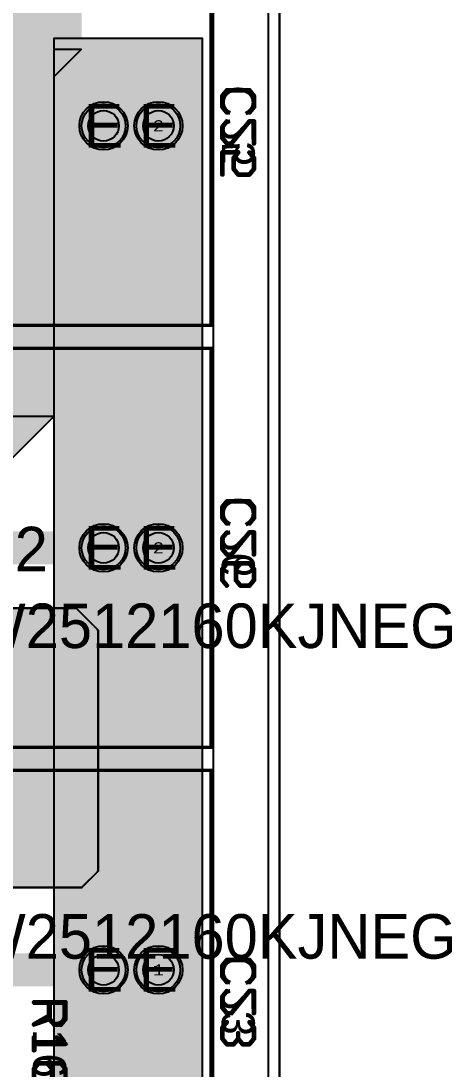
# Model space of a CAD drawing. Extents: x -18 to 179, y -60 to 172.
# Drawn here: x 143.24 to 162.89, y 93.72 to 141.53 of the extents above; entities that cross this region are included whole.
import ezdxf
from ezdxf.enums import TextEntityAlignment as Align

# ---------------------------------------------------------------- set-up
doc = ezdxf.new("R2010")
doc.units = 0
doc.header["$MEASUREMENT"] = 0
for name, color, linetype in [('ASSEMBLY_OUTLINES_BTM', 191, 'CONTINUOUS'), ('ASSEMBLY_OUTLINES_TOP', 102, 'CONTINUOUS'), ('ASSEMBLY_PART_NUMBERS_TOP', 102, 'CONTINUOUS'), ('BOARD_OUTLINE', 10, 'CONTINUOUS'), ('DRILL_DRAWING', 21, 'CONTINUOUS'), ('GENERATED_SILKSCREEN_BTM', 255, 'CONTINUOUS'), ('GENERATED_SILKSCREEN_TOP', 140, 'CONTINUOUS'), ('MANUFACTURING_OUTLINES', 10, 'CONTINUOUS'), ('MOUNTING_HOLE_PADS_LAYER14', 150, 'CONTINUOUS'), ('MOUNTING_HOLE_PADS_LAYER15', 230, 'CONTINUOUS'), ('MOUNTING_HOLES_LAYER_BOT17', 42, 'CONTINUOUS'), ('MOUNTING_HOLES_LAYER_TOP', 42, 'CONTINUOUS'), ('PART_HOLES_LAYER_BOTTOM', 30, 'CONTINUOUS'), ('PART_HOLES_LAYER_TOP', 30, 'CONTINUOUS'), ('PART_PADS_LAYER_BOTTOM', 230, 'CONTINUOUS'), ('PART_PADS_LAYER_TOP', 150, 'CONTINUOUS'), ('PIN_NUMBERS_BTM', 8, 'CONTINUOUS'), ('PIN_NUMBERS_TOP', 8, 'CONTINUOUS'), ('PLACEMENT_OUTLINES_BTM', 222, 'CONTINUOUS'), ('PLANE_DATA_LAYER_BOTTOM', 230, 'CONTINUOUS'), ('PLANE_DATA_LAYER_TOP', 150, 'CONTINUOUS'), ('PLANE_SHAPES_LAYER_BOTTOM', 230, 'CONTINUOUS'), ('PLANE_SHAPES_LAYER_TOP', 150, 'CONTINUOUS'), ('ROUTE_BORDER', 151, 'CONTINUOUS'), ('SILKSCREEN_OUTLINES_BTM', 211, 'CONTINUOUS'), ('SILKSCREEN_REF_DES_BTM', 211, 'CONTINUOUS'), ('SILKSCREEN_REF_DES_TOP', 150, 'CONTINUOUS'), ('SOLDERMASK_PADS_BTM', 102, 'CONTINUOUS'), ('SOLDERMASK_PADS_TOP', 102, 'CONTINUOUS'), ('TRACES_LAYER_TOP', 150, 'CONTINUOUS')]:
    doc.layers.add(name, color=color, linetype=linetype)
doc.styles.add('COURIER_NEW', font='COUR.TTF')
doc.styles.add('VERIBEST_GERBER_0', font='txt')

msp = doc.modelspace()

# ---------------------------------------------------------------- hatches: boundary and pattern name
at = {"layer": 'MOUNTING_HOLES_LAYER_BOT17'}
h = msp.add_hatch(color=256, dxfattribs=at)
edge = h.paths.add_edge_path()
edge.add_arc((147, 136.75), 0.7, 0, 360)
h = msp.add_hatch(color=256, dxfattribs=at)
edge = h.paths.add_edge_path()
edge.add_arc((147, 117.5), 0.7, 0, 360)
h = msp.add_hatch(color=256, dxfattribs=at)
edge = h.paths.add_edge_path()
edge.add_arc((147, 98.25), 0.7, 0, 360)
at = {"layer": 'MOUNTING_HOLES_LAYER_TOP'}
h = msp.add_hatch(color=256, dxfattribs=at)
edge = h.paths.add_edge_path()
edge.add_arc((147, 136.75), 0.7, 0, 360)
h = msp.add_hatch(color=256, dxfattribs=at)
edge = h.paths.add_edge_path()
edge.add_arc((147, 117.5), 0.7, 0, 360)
h = msp.add_hatch(color=256, dxfattribs=at)
edge = h.paths.add_edge_path()
edge.add_arc((147, 98.25), 0.7, 0, 360)
at = {"layer": 'PART_HOLES_LAYER_BOTTOM'}
h = msp.add_hatch(color=256, dxfattribs=at)
edge = h.paths.add_edge_path()
edge.add_arc((149.5, 136.75), 0.7, 0, 360)
h = msp.add_hatch(color=256, dxfattribs=at)
edge = h.paths.add_edge_path()
edge.add_arc((149.5, 117.5), 0.7, 0, 360)
h = msp.add_hatch(color=256, dxfattribs=at)
edge = h.paths.add_edge_path()
edge.add_arc((149.5, 98.25), 0.7, 0, 360)
at = {"layer": 'PART_HOLES_LAYER_TOP'}
h = msp.add_hatch(color=256, dxfattribs=at)
edge = h.paths.add_edge_path()
edge.add_arc((149.5, 136.75), 0.7, 0, 360)
h = msp.add_hatch(color=256, dxfattribs=at)
edge = h.paths.add_edge_path()
edge.add_arc((149.5, 117.5), 0.7, 0, 360)
h = msp.add_hatch(color=256, dxfattribs=at)
edge = h.paths.add_edge_path()
edge.add_arc((149.5, 98.25), 0.7, 0, 360)
at = {"layer": 'PLANE_DATA_LAYER_BOTTOM'}
h = msp.add_hatch(color=256, dxfattribs=at)
h.paths.add_polyline_path([(151.5, 77.0762, -0.414213562), (151.4238, 77), (145.781564, 77, -0.198913366), (145.727682, 77.022318), (144.772318, 77.977682, -0.198909956), (144.75, 78.031563), (144.75, 140.6738, -0.414213562), (144.8262, 140.75), (151.4238, 140.75, -0.414213562), (151.5, 140.6738)], flags=0)
h.paths.add_polyline_path([(148.31043, 78.086258, 0.716399399), (151, 78.999999), (151, 79.000001, 0.716399399), (148.31043, 79.913742, -0.492832038), (148.18957, 79.913742, 0.716399399), (145.5, 79.000001), (145.5, 78.999999, 0.716399399), (148.18957, 78.086258, -0.492832038)], flags=0)
h.paths.add_polyline_path([(148.31043, 97.336258, 0.716399399), (151, 98.249999), (151, 98.250001, 0.716399399), (148.31043, 99.163742, -0.492832038), (148.18957, 99.163742, 0.716399399), (145.5, 98.250001), (145.5, 98.249999, 0.716399399), (148.18957, 97.336258, -0.492832038)], flags=0)
h.paths.add_polyline_path([(148.31043, 116.586258, 0.716399399), (151, 117.499999), (151, 117.500001, 0.716399399), (148.31043, 118.413742, -0.492832038), (148.18957, 118.413742, 0.716399399), (145.5, 117.500001), (145.5, 117.499999, 0.716399399), (148.18957, 116.586258, -0.492832038)], flags=0)
h.paths.add_polyline_path([(148.31043, 135.836258, 0.716399399), (151, 136.749999), (151, 136.750001, 0.716399399), (148.31043, 137.663742, -0.492832038), (148.18957, 137.663742, 0.716399399), (145.5, 136.750001), (145.5, 136.749999, 0.716399399), (148.18957, 135.836258, -0.492832038)], flags=0)
for points in [[(147, 136.75), (145.885458, 137.864542)], [(147, 136.75), (148.018799, 137.952687)], [(149.5, 136.75), (148.481201, 137.952687)], [(149.5, 136.75), (150.614542, 137.864542)], [(147, 136.75), (145.885458, 135.635458)], [(147, 136.75), (148.018799, 135.547313)], [(149.5, 136.75), (148.481201, 135.547313)], [(149.5, 136.75), (150.614542, 135.635458)], [(147, 117.5), (145.885458, 118.614542)], [(147, 117.5), (148.018799, 118.702687)], [(149.5, 117.5), (148.481201, 118.702687)], [(149.5, 117.5), (150.614542, 118.614542)], [(147, 117.5), (145.885458, 116.385458)], [(147, 117.5), (148.018799, 116.297313)], [(149.5, 117.5), (148.481201, 116.297313)], [(149.5, 117.5), (150.614542, 116.385458)], [(147, 98.25), (148.018799, 99.452687)], [(149.5, 98.25), (148.481201, 99.452687)], [(147, 98.25), (145.885458, 99.364542)], [(149.5, 98.25), (150.614542, 99.364542)], [(147, 98.25), (145.885458, 97.135458)], [(147, 98.25), (148.018799, 97.047313)], [(149.5, 98.25), (148.481201, 97.047313)], [(149.5, 98.25), (150.614542, 97.135458)]]:
    msp.add_hatch(color=256, dxfattribs=at).paths.add_polyline_path(points, is_closed=False, flags=0)
at = {"layer": 'PLANE_DATA_LAYER_TOP'}
h = msp.add_hatch(color=256, dxfattribs=at)
h.paths.add_polyline_path([(146.000002, 140.281564, -0.198909956), (145.977684, 140.227683), (144.750002, 139.000002), (144.75, 138.999996), (144.750002, 123.531565), (144.750002, 123.531564, -0.198909956), (144.727684, 123.477683), (142.772322, 121.52232, -0.198913366), (142.71844, 121.500002), (121.750004, 121.5, 0.207684346), (121.749998, 121.499998), (119.750002, 119.500002), (119.75, 119.499996), (119.75, 116.750004), (119.750003, 116.749999), (122.72768, 113.772322, -0.198909956), (122.749998, 113.718441), (122.749998, 113.71844), (122.75, 106.500004), (122.750003, 106.499999), (126.227684, 103.022318, -0.198909956), (126.250002, 102.968437), (126.250002, 102.968436), (126.249998, 77.78156), (126.249998, 77.781559, -0.198909956), (126.22768, 77.727678), (125.522322, 77.02232, -0.198913366), (125.46844, 77.000002), (120.28156, 77.000002, -0.198913366), (120.227678, 77.02232), (119.52232, 77.727678, -0.198909956), (119.500002, 77.781559), (119.500002, 77.78156), (119.5, 96.499996), (119.499997, 96.500001), (116.750002, 99.249998, 0.207684346), (116.749996, 99.25), (108.000004, 99.25, 0.207684346), (107.999998, 99.249998), (105.500002, 96.750002), (105.5, 96.749996), (105.499998, 94.03156), (105.499998, 94.031559, -0.198909956), (105.47768, 93.977678), (105.272322, 93.77232, -0.198913366), (105.21844, 93.750002), (101.28156, 93.750002, -0.198913366), (101.227678, 93.77232), (101.02232, 93.977678, -0.198909956), (101.000002, 94.031559), (101.000002, 94.03156), (101, 96.749996), (100.999997, 96.750001), (98.500002, 99.249998, 0.207684346), (98.499996, 99.25), (94.000004, 99.25, 0.207684346), (93.999998, 99.249998), (91.750002, 97.000002), (91.75, 96.999996), (91.749998, 94.03156), (91.749998, 94.031559, -0.198909956), (91.72768, 93.977678), (91.522322, 93.77232, -0.198913366), (91.46844, 93.750002), (88.03156, 93.750002, -0.198913366), (87.977678, 93.77232), (87.77232, 93.977678, -0.198909956), (87.750002, 94.031559), (87.750002, 94.03156), (87.750001, 100.329648, -0.669857772), (87.880332, 100.383279, 0.200116214), (88.2, 100.25), (90.1, 100.25, 0.414213562), (90.55, 100.7), (90.55, 102.8, 0.059444266), (90.537368, 102.905872, -0.059444601), (90.535229, 102.9238, -0.414213562), (90.611429, 103), (102.8238, 103, -0.414213562), (102.9, 102.9238), (102.9, 101.75, 0.414213562), (103.35, 101.3), (105.65, 101.3, 0.414213562), (106.1, 101.75), (106.1, 102.9238, -0.414213562), (106.1762, 103), (117.249996, 103, 0.207684346), (117.250002, 103.000002), (120.749998, 106.499998), (120.75, 106.500004), (120.75, 110.999996), (120.749997, 111.000001), (119.500002, 112.249998, 0.207684346), (119.499996, 112.25), (118.8002, 112.25, -0.953329659), (118.79293, 112.402052, 0.386497966), (119.2, 112.85), (119.2, 115.15, 0.414213562), (118.75, 115.6), (117.826201, 115.6, -0.414213562), (117.750001, 115.6762), (117.750002, 122.21844), (117.750002, 122.218441, -0.198909956), (117.77232, 122.272322), (118.977678, 123.47768, -0.198913366), (119.03156, 123.499998), (138.499996, 123.5, 0.207684346), (138.500002, 123.500002), (141.749998, 126.749998), (141.75, 126.750004), (141.75, 161.1738, -0.414213562), (141.8262, 161.25), (145.9238, 161.25, -0.414213562), (146, 161.1738), (146.000002, 140.281565)], flags=0)
h.paths.add_polyline_path([(87.95, 95.75, -1), (91.55, 95.75, -1)], flags=0)
h.paths.add_polyline_path([(101.49, 95.75, -1), (105.09, 95.75, -1)], flags=0)
h.paths.add_polyline_path([(114.75, 100.325, 0.414213562), (115.1, 100.675), (115.1, 101.375, 0.414213562), (114.75, 101.725), (113.75, 101.725, 0.414213562), (113.4, 101.375), (113.4, 100.675, 0.414213562), (113.75, 100.325)], flags=0)
h.paths.add_polyline_path([(123.31043, 78.086258, 0.716399399), (126, 78.999999), (126, 79.000001, 0.716399399), (123.31043, 79.913742, -0.492832038), (123.18957, 79.913742, 0.716399399), (120.5, 79.000001), (120.5, 78.999999, 0.716399399), (123.18957, 78.086258, -0.492832038)], flags=0)
h.paths.add_polyline_path([(123.31043, 97.336258, 0.716399399), (126, 98.249999), (126, 98.250001, 0.716399399), (123.31043, 99.163742, -0.492832038), (123.18957, 99.163742, 0.716399399), (120.5, 98.250001), (120.5, 98.249999, 0.716399399), (123.18957, 97.336258, -0.492832038)], flags=0)
h.paths.add_polyline_path([(144.825, 157.1, 0.414213562), (145.725, 158), (145.725, 160, 0.414213562), (144.825, 160.9), (142.825, 160.9, 0.414213562), (141.925, 160), (141.925, 158, 0.414213562), (142.825, 157.1)], flags=0)
msp.add_hatch(color=256, dxfattribs=at).paths.add_polyline_path([(146.75, 113.718439, 0.198909956), (146.727682, 113.77232), (145.772322, 114.72768, 0.198913366), (145.71844, 114.749998), (125.78156, 114.749998, 0.198913366), (125.727678, 114.72768), (125.02232, 114.022322, 0.198909956), (125.000002, 113.968441), (125.000002, 113.96844), (125.000002, 107.78156), (125.000002, 107.781559, 0.198909956), (125.02232, 107.727678), (130.727678, 102.02232, 0.198913366), (130.78156, 102.000002), (145.96844, 102.000002, 0.198913366), (146.022322, 102.02232), (146.72768, 102.727678, 0.198909956), (146.749998, 102.781559), (146.749998, 102.78156), (146.75, 113.718438)], flags=0)
at = {"layer": 'PLANE_SHAPES_LAYER_BOTTOM'}
msp.add_hatch(color=256, dxfattribs=at).paths.add_polyline_path([(151.5, 77), (145.75, 77), (144.75, 78), (144.75, 140.75), (151.5, 140.75)], flags=0)
at = {"layer": 'PLANE_SHAPES_LAYER_TOP'}
for points in [[(146, 140.25), (144.75, 139), (144.75, 140.25)], [(144.75, 123.5), (142.75, 121.5), (119, 121.5), (119, 123.5)], [(146.75, 102.75), (146, 102), (130.75, 102), (129, 103.75), (129, 114.75), (145.75, 114.75), (146.75, 113.75)]]:
    msp.add_hatch(color=256, dxfattribs=at).paths.add_polyline_path(points, flags=0)

# ---------------------------------------------------------------- linework, layer by layer
at = {"layer": 'ASSEMBLY_OUTLINES_BTM'}
for points in [[(119.6, 127.65), (119.6, 145.85), (151.9, 145.85), (151.9, 127.65)], [(119.6, 108.4), (119.6, 126.6), (151.9, 126.6), (151.9, 108.4)], [(119.6, 89.15), (119.6, 107.35), (151.9, 107.35), (151.9, 89.15)]]:
    msp.add_lwpolyline(points, close=True, dxfattribs=at)
at = {"layer": 'ASSEMBLY_OUTLINES_TOP'}
msp.add_lwpolyline([(152, 172), (152, -8)], dxfattribs=at)
at = {"layer": 'BOARD_OUTLINE'}
msp.add_lwpolyline([(0, 1.5), (0, 168.5, -0.414213562), (1.5, 170), (153.5, 170, -0.414213562), (155, 168.5), (155, 1.5, -0.414213562), (153.5, 0), (1.5, 0, -0.414213562)], format="xyb", close=True, dxfattribs=at)
at = {"layer": 'GENERATED_SILKSCREEN_BTM', "const_width": 0.15}
msp.add_lwpolyline([(151.900005, 127.65, -0.414213562), (151.9, 127.649995), (119.6, 127.649995, -0.414213562), (119.599995, 127.65), (119.599995, 145.85, -0.414213562), (119.6, 145.850005), (131.927633, 145.850005, 0.000005386), (131.927645, 145.849995), (119.600005, 145.849995), (119.600005, 127.650005), (151.899995, 127.650005), (151.899995, 145.849995), (139.072355, 145.849995, 0.000005386), (139.072367, 145.850005), (151.9, 145.850005, -0.414213562), (151.900005, 145.85), (151.900005, 127.65)], format="xyb", dxfattribs=at)
for points in [[(153.880525, 138.133275), (153.675025, 138.385275), (153.670525, 138.392775), (153.664525, 138.394275), (153.658525, 138.397275), (153.651025, 138.398775), (152.622025, 138.398775), (152.614525, 138.397275), (152.608525, 138.394275), (152.605525, 138.391275), (152.602525, 138.389775), (152.598025, 138.385275), (152.392525, 138.133275), (152.391025, 138.128775), (152.389525, 138.124275), (152.388025, 138.122775), (152.386525, 138.116775), (152.386525, 137.611275), (152.388025, 137.603775), (152.389525, 137.600775), (152.391025, 137.596275), (152.392525, 137.591775), (152.598025, 137.338275), (152.605525, 137.332275), (152.617525, 137.329275), (152.625025, 137.330775), (152.634025, 137.333775), (152.640025, 137.338275), (152.646025, 137.345775), (152.650525, 137.353275), (152.652025, 137.360775), (152.652025, 137.368275), (152.647525, 137.374275), (152.448025, 137.621775), (152.448025, 138.106275), (152.637025, 138.337275), (153.636025, 138.337275), (153.825025, 138.106275), (153.825025, 137.621775), (153.625525, 137.374275), (153.622525, 137.368275), (153.621025, 137.360775), (153.622525, 137.353275), (153.627025, 137.345775), (153.633025, 137.338275), (153.640525, 137.333775), (153.648025, 137.330775), (153.658525, 137.329275), (153.667525, 137.332275), (153.675025, 137.338275), (153.880525, 137.591775), (153.883525, 137.597775), (153.885025, 137.599275), (153.885025, 137.603775), (153.886525, 137.605275), (153.886525, 137.606775), (153.886525, 137.611275), (153.886525, 138.116775), (153.885025, 138.122775), (153.883525, 138.128775), (153.880525, 138.133275)], [(152.392525, 136.175775), (152.598025, 135.923775), (152.605525, 135.919275), (152.611525, 135.917775), (152.616025, 135.914775), (152.622025, 135.913275), (152.827525, 135.913275), (152.832025, 135.914775), (152.842525, 135.917775), (152.850025, 135.919275), (152.853025, 135.923775), (153.664525, 136.922775), (153.825025, 136.922775), (153.825025, 135.943275), (153.828025, 135.932775), (153.834025, 135.923775), (153.844525, 135.919275), (153.856525, 135.917775), (153.867025, 135.919275), (153.877525, 135.923775), (153.883525, 135.932775), (153.886525, 135.943275), (153.886525, 136.954275), (153.883525, 136.966275), (153.876025, 136.973775), (153.868525, 136.981275), (153.856525, 136.984275), (153.651025, 136.984275), (153.646525, 136.982775), (153.636025, 136.979775), (153.631525, 136.976775), (153.628525, 136.973775), (153.625525, 136.970775), (152.812525, 135.973275), (152.637025, 135.973275), (152.448025, 136.207275), (152.448025, 136.691775), (152.647525, 136.936275), (152.650525, 136.946775), (152.649025, 136.955775), (152.644525, 136.966275), (152.635525, 136.972275), (152.626525, 136.978275), (152.616025, 136.979775), (152.605525, 136.978275), (152.598025, 136.970775), (152.392525, 136.718775), (152.391025, 136.712775), (152.389525, 136.708275), (152.388025, 136.706775), (152.386525, 136.700775), (152.386525, 136.195275), (152.388025, 136.189275), (152.388025, 136.187775), (152.389525, 136.186275), (152.391025, 136.181775), (152.392525, 136.175775)], [(152.902525, 135.284775), (152.904025, 135.290775), (152.905525, 135.295275), (152.908525, 135.301275), (153.073525, 135.505275), (152.448025, 135.505275), (152.448025, 134.525775), (152.445025, 134.515275), (152.439025, 134.506275), (152.428525, 134.501775), (152.418025, 134.500275), (152.406025, 134.501775), (152.395525, 134.506275), (152.389525, 134.515275), (152.386525, 134.525775), (152.386525, 135.538275), (152.389525, 135.548775), (152.397025, 135.556275), (152.406025, 135.565275), (152.416525, 135.568275), (153.138025, 135.568275), (153.148525, 135.566775), (153.156025, 135.562275), (153.160525, 135.556275), (153.163525, 135.545775), (153.166525, 135.538275), (153.168025, 135.532275), (153.166525, 135.524775), (153.162025, 135.518775), (152.962525, 135.274275), (152.962525, 134.789775), (153.153025, 134.555775), (153.636025, 134.555775), (153.823525, 134.789775), (153.823525, 135.274275), (153.625525, 135.518775), (153.621025, 135.529275), (153.621025, 135.538275), (153.627025, 135.547275), (153.634525, 135.556275), (153.645025, 135.562275), (153.655525, 135.563775), (153.661525, 135.563775), (153.666025, 135.562275), (153.673525, 135.554775), (153.880525, 135.301275), (153.883525, 135.296775), (153.883525, 135.290775), (153.886525, 135.284775), (153.886525, 134.779275), (153.886525, 134.774775), (153.885025, 134.773275), (153.885025, 134.771775), (153.883525, 134.768775), (153.883525, 134.765775), (153.880525, 134.759775), (153.673525, 134.506275), (153.669025, 134.501775), (153.666025, 134.500275), (153.657025, 134.497275), (153.651025, 134.495775), (153.138025, 134.495775), (153.132025, 134.497275), (153.123025, 134.500275), (153.120025, 134.500275), (153.118525, 134.501775), (153.115525, 134.504775), (153.112525, 134.506275), (152.908525, 134.759775), (152.905525, 134.767275), (152.904025, 134.771775), (152.902525, 134.779275), (152.902525, 135.284775)], [(153.880525, 119.383275), (153.675025, 119.635275), (153.670525, 119.642775), (153.664525, 119.644275), (153.658525, 119.647275), (153.651025, 119.648775), (152.622025, 119.648775), (152.614525, 119.647275), (152.608525, 119.644275), (152.605525, 119.641275), (152.602525, 119.639775), (152.598025, 119.635275), (152.392525, 119.383275), (152.391025, 119.378775), (152.389525, 119.374275), (152.388025, 119.372775), (152.386525, 119.366775), (152.386525, 118.861275), (152.388025, 118.853775), (152.389525, 118.850775), (152.391025, 118.846275), (152.392525, 118.841775), (152.598025, 118.588275), (152.605525, 118.582275), (152.617525, 118.579275), (152.625025, 118.580775), (152.634025, 118.583775), (152.640025, 118.588275), (152.646025, 118.595775), (152.650525, 118.603275), (152.652025, 118.610775), (152.652025, 118.618275), (152.647525, 118.624275), (152.448025, 118.871775), (152.448025, 119.356275), (152.637025, 119.587275), (153.636025, 119.587275), (153.825025, 119.356275), (153.825025, 118.871775), (153.625525, 118.624275), (153.622525, 118.618275), (153.621025, 118.610775), (153.622525, 118.603275), (153.627025, 118.595775), (153.633025, 118.588275), (153.640525, 118.583775), (153.648025, 118.580775), (153.658525, 118.579275), (153.667525, 118.582275), (153.675025, 118.588275), (153.880525, 118.841775), (153.883525, 118.847775), (153.885025, 118.849275), (153.885025, 118.853775), (153.886525, 118.855275), (153.886525, 118.856775), (153.886525, 118.861275), (153.886525, 119.366775), (153.885025, 119.372775), (153.883525, 119.378775), (153.880525, 119.383275)], [(152.392525, 117.425775), (152.598025, 117.173775), (152.605525, 117.169275), (152.611525, 117.167775), (152.616025, 117.164775), (152.622025, 117.163275), (152.827525, 117.163275), (152.832025, 117.164775), (152.842525, 117.167775), (152.850025, 117.169275), (152.853025, 117.173775), (153.664525, 118.172775), (153.825025, 118.172775), (153.825025, 117.193275), (153.828025, 117.182775), (153.834025, 117.173775), (153.844525, 117.169275), (153.856525, 117.167775), (153.867025, 117.169275), (153.877525, 117.173775), (153.883525, 117.182775), (153.886525, 117.193275), (153.886525, 118.204275), (153.883525, 118.216275), (153.876025, 118.223775), (153.868525, 118.231275), (153.856525, 118.234275), (153.651025, 118.234275), (153.646525, 118.232775), (153.636025, 118.229775), (153.631525, 118.226775), (153.628525, 118.223775), (153.625525, 118.220775), (152.812525, 117.223275), (152.637025, 117.223275), (152.448025, 117.457275), (152.448025, 117.941775), (152.647525, 118.186275), (152.650525, 118.196775), (152.649025, 118.205775), (152.644525, 118.216275), (152.635525, 118.222275), (152.626525, 118.228275), (152.616025, 118.229775), (152.605525, 118.228275), (152.598025, 118.220775), (152.392525, 117.968775), (152.391025, 117.962775), (152.389525, 117.958275), (152.388025, 117.956775), (152.386525, 117.950775), (152.386525, 117.445275), (152.388025, 117.439275), (152.388025, 117.437775), (152.389525, 117.436275), (152.391025, 117.431775), (152.392525, 117.425775)], [(152.392525, 116.008275), (152.598025, 115.756275), (152.605525, 115.748775), (152.617525, 115.747275), (152.625025, 115.748775), (152.634025, 115.751775), (152.640025, 115.756275), (152.646025, 115.763775), (152.650525, 115.771275), (152.652025, 115.778775), (152.652025, 115.786275), (152.647525, 115.792275), (152.448025, 116.038275), (152.448025, 116.524275), (152.637025, 116.755275), (153.175525, 116.755275), (153.009025, 116.551275), (153.007525, 116.545275), (153.006025, 116.542275), (153.006025, 116.540775), (153.004525, 116.540775), (153.003025, 116.533275), (153.003025, 116.027775), (153.004525, 116.021775), (153.006025, 116.020275), (153.006025, 116.018775), (153.007525, 116.014275), (153.009025, 116.008275), (153.213025, 115.756275), (153.217525, 115.754775), (153.219025, 115.751775), (153.220525, 115.750275), (153.223525, 115.750275), (153.234025, 115.747275), (153.238525, 115.745775), (153.651025, 115.745775), (153.658525, 115.747275), (153.664525, 115.750275), (153.670525, 115.751775), (153.675025, 115.756275), (153.880525, 116.008275), (153.883525, 116.015775), (153.885025, 116.017275), (153.885025, 116.020275), (153.886525, 116.023275), (153.886525, 116.024775), (153.886525, 116.027775), (153.886525, 116.533275), (153.885025, 116.539275), (153.883525, 116.545275), (153.880525, 116.551275), (153.675025, 116.803275), (153.672025, 116.806275), (153.670525, 116.809275), (153.666025, 116.812275), (153.655525, 116.815275), (153.651025, 116.816775), (152.622025, 116.816775), (152.614525, 116.815275), (152.608525, 116.812275), (152.605525, 116.809275), (152.602525, 116.806275), (152.598025, 116.803275), (152.392525, 116.551275), (152.391025, 116.545275), (152.389525, 116.540775), (152.388025, 116.539275), (152.386525, 116.533275), (152.386525, 116.027775), (152.388025, 116.021775), (152.388025, 116.020275), (152.389525, 116.018775), (152.391025, 116.014275), (152.392525, 116.008275)], [(153.253525, 116.755275), (153.636025, 116.755275), (153.825025, 116.524275), (153.825025, 116.039775), (153.636025, 115.805775), (153.253525, 115.805775), (153.063025, 116.039775), (153.063025, 116.524275), (153.253525, 116.755275)], [(153.880525, 98.463275), (153.675025, 98.715275), (153.670525, 98.722775), (153.664525, 98.724275), (153.658525, 98.727275), (153.651025, 98.728775), (152.622025, 98.728775), (152.614525, 98.727275), (152.608525, 98.724275), (152.605525, 98.721275), (152.602525, 98.719775), (152.598025, 98.715275), (152.392525, 98.463275), (152.391025, 98.458775), (152.389525, 98.454275), (152.388025, 98.452775), (152.386525, 98.446775), (152.386525, 97.941275), (152.388025, 97.933775), (152.389525, 97.930775), (152.391025, 97.926275), (152.392525, 97.921775), (152.598025, 97.668275), (152.605525, 97.662275), (152.617525, 97.659275), (152.625025, 97.660775), (152.634025, 97.663775), (152.640025, 97.668275), (152.646025, 97.675775), (152.650525, 97.683275), (152.652025, 97.690775), (152.652025, 97.698275), (152.647525, 97.704275), (152.448025, 97.951775), (152.448025, 98.436275), (152.637025, 98.667275), (153.636025, 98.667275), (153.825025, 98.436275), (153.825025, 97.951775), (153.625525, 97.704275), (153.622525, 97.698275), (153.621025, 97.690775), (153.622525, 97.683275), (153.627025, 97.675775), (153.633025, 97.668275), (153.640525, 97.663775), (153.648025, 97.660775), (153.658525, 97.659275), (153.667525, 97.662275), (153.675025, 97.668275), (153.880525, 97.921775), (153.883525, 97.927775), (153.885025, 97.929275), (153.885025, 97.933775), (153.886525, 97.935275), (153.886525, 97.936775), (153.886525, 97.941275), (153.886525, 98.446775), (153.885025, 98.452775), (153.883525, 98.458775), (153.880525, 98.463275)], [(152.392525, 96.505775), (152.598025, 96.253775), (152.605525, 96.249275), (152.611525, 96.247775), (152.616025, 96.244775), (152.622025, 96.243275), (152.827525, 96.243275), (152.832025, 96.244775), (152.842525, 96.247775), (152.850025, 96.249275), (152.853025, 96.253775), (153.664525, 97.252775), (153.825025, 97.252775), (153.825025, 96.273275), (153.828025, 96.262775), (153.834025, 96.253775), (153.844525, 96.249275), (153.856525, 96.247775), (153.867025, 96.249275), (153.877525, 96.253775), (153.883525, 96.262775), (153.886525, 96.273275), (153.886525, 97.284275), (153.883525, 97.296275), (153.876025, 97.303775), (153.868525, 97.311275), (153.856525, 97.314275), (153.651025, 97.314275), (153.646525, 97.312775), (153.636025, 97.309775), (153.631525, 97.306775), (153.628525, 97.303775), (153.625525, 97.300775), (152.812525, 96.303275), (152.637025, 96.303275), (152.448025, 96.537275), (152.448025, 97.021775), (152.647525, 97.266275), (152.650525, 97.276775), (152.649025, 97.285775), (152.644525, 97.296275), (152.635525, 97.302275), (152.626525, 97.308275), (152.616025, 97.309775), (152.605525, 97.308275), (152.598025, 97.300775), (152.392525, 97.048775), (152.391025, 97.042775), (152.389525, 97.038275), (152.388025, 97.036775), (152.386525, 97.030775), (152.386525, 96.525275), (152.388025, 96.519275), (152.388025, 96.517775), (152.389525, 96.516275), (152.391025, 96.511775), (152.392525, 96.505775)], [(153.880525, 95.631275), (153.675025, 95.884775), (153.667525, 95.892275), (153.663025, 95.893775), (153.658525, 95.893775), (153.648025, 95.892275), (153.637525, 95.886275), (153.630025, 95.878775), (153.624025, 95.869775), (153.622525, 95.859275), (153.625525, 95.848775), (153.825025, 95.604275), (153.825025, 95.119775), (153.636025, 94.885775), (153.357025, 94.885775), (153.166525, 95.116775), (153.166525, 95.365775), (153.163525, 95.377775), (153.157525, 95.385275), (153.147025, 95.389775), (153.136525, 95.391275), (153.126025, 95.389775), (153.115525, 95.385275), (153.109525, 95.377775), (153.106525, 95.365775), (153.106525, 95.116775), (152.916025, 94.885775), (152.637025, 94.885775), (152.448025, 95.119775), (152.448025, 95.604275), (152.647525, 95.848775), (152.650525, 95.859275), (152.649025, 95.869775), (152.644525, 95.878775), (152.635525, 95.886275), (152.626525, 95.892275), (152.616025, 95.893775), (152.610025, 95.893775), (152.605525, 95.892275), (152.598025, 95.884775), (152.392525, 95.631275), (152.391025, 95.626775), (152.389525, 95.622275), (152.388025, 95.620775), (152.386525, 95.614775), (152.386525, 95.109275), (152.388025, 95.101775), (152.389525, 95.098775), (152.391025, 95.094275), (152.392525, 95.089775), (152.598025, 94.836275), (152.605525, 94.831775), (152.611525, 94.830275), (152.616025, 94.827275), (152.622025, 94.825775), (152.931025, 94.825775), (152.935525, 94.827275), (152.946025, 94.830275), (152.953525, 94.831775), (152.956525, 94.836275), (153.136525, 95.056775), (153.316525, 94.836275), (153.319525, 94.834775), (153.322525, 94.831775), (153.324025, 94.830275), (153.327025, 94.830275), (153.337525, 94.827275), (153.342025, 94.825775), (153.651025, 94.825775), (153.658525, 94.827275), (153.664525, 94.830275), (153.670525, 94.831775), (153.675025, 94.836275), (153.880525, 95.089775), (153.883525, 95.095775), (153.885025, 95.097275), (153.885025, 95.101775), (153.886525, 95.103275), (153.886525, 95.104775), (153.886525, 95.109275), (153.886525, 95.614775), (153.885025, 95.620775), (153.883525, 95.626775), (153.880525, 95.631275)]]:
    msp.add_lwpolyline(points, dxfattribs=at)
for points in [[(119.6, 108.4), (119.6, 126.6), (151.9, 126.6), (151.9, 108.4)], [(119.6, 89.15), (119.6, 107.35), (151.9, 107.35), (151.9, 89.15)]]:
    msp.add_lwpolyline(points, close=True, dxfattribs=at)
at = {"layer": 'GENERATED_SILKSCREEN_TOP', "const_width": 0.15}
for points in [[(144.726, 95.73475), (144.729, 95.73025), (144.7365, 95.72875), (144.744, 95.72425), (144.7515, 95.72425), (145.0605, 95.72425), (145.068, 95.72425), (145.0725, 95.72875), (145.077, 95.72875), (145.0785, 95.73025), (145.08, 95.73175), (145.0845, 95.73475), (145.29, 95.98975), (145.293, 95.99725), (145.2945, 96.00175), (145.296, 96.00925), (145.296, 96.76525), (145.293, 96.77875), (145.2855, 96.78625), (145.278, 96.79525), (145.266, 96.79825), (143.826, 96.79825), (143.814, 96.79525), (143.8065, 96.78775), (143.802, 96.77875), (143.8005, 96.76825), (143.802, 96.75625), (143.8065, 96.74575), (143.814, 96.73825), (143.826, 96.73525), (144.516, 96.73525), (144.516, 96.03025), (143.817, 95.78425), (143.8065, 95.77825), (143.8005, 95.76775), (143.799, 95.75575), (143.802, 95.74675), (143.808, 95.73775), (143.8155, 95.73025), (143.8245, 95.72575), (143.8365, 95.72875), (144.5355, 95.97475), (144.726, 95.73475)], [(145.2345, 96.73525), (145.2345, 96.01675), (145.0455, 95.78425), (144.7665, 95.78425), (144.576, 96.01675), (144.576, 96.73525), (145.2345, 96.73525)], [(143.8575, 95.16325), (143.856, 95.17525), (143.8485, 95.18125), (143.838, 95.18575), (143.826, 95.18725), (143.8155, 95.18575), (143.805, 95.18125), (143.7975, 95.17525), (143.796, 95.16325), (143.796, 94.57825), (143.7975, 94.56775), (143.805, 94.55875), (143.8155, 94.55425), (143.826, 94.55275), (143.838, 94.55425), (143.8485, 94.55875), (143.856, 94.56775), (143.8575, 94.57825), (143.8575, 94.84225), (145.266, 94.84225), (145.2765, 94.84375), (145.284, 94.84825), (145.2885, 94.85575), (145.29, 94.86625), (145.2915, 94.87375), (145.2915, 94.88125), (145.2885, 94.88725), (145.2825, 94.89325), (144.8715, 95.18575), (144.861, 95.19025), (144.852, 95.19025), (144.8415, 95.18575), (144.834, 95.17825), (144.828, 95.16925), (144.825, 95.15875), (144.828, 95.14825), (144.8355, 95.14075), (145.1715, 94.90075), (143.8575, 94.90075), (143.8575, 95.16325)], [(143.796, 93.22525), (143.796, 93.73075), (143.7975, 93.73675), (143.799, 93.74275), (143.802, 93.74875), (144.0075, 94.00075), (144.0105, 94.00375), (144.012, 94.00675), (144.0165, 94.00975), (144.027, 94.01275), (144.0315, 94.01425), (145.0605, 94.01425), (145.068, 94.01275), (145.074, 94.00975), (145.0785, 94.00675), (145.08, 94.00375), (145.0845, 94.00075), (145.29, 93.74875), (145.2915, 93.74275), (145.293, 93.73825), (145.2945, 93.73675), (145.296, 93.73075), (145.296, 93.22525)], [(144.429, 93.95275), (144.0465, 93.95275), (143.8575, 93.72175), (143.8575, 93.23725), (144.0465, 93.00325), (144.429, 93.00325), (144.6195, 93.23725), (144.6195, 93.72175), (144.429, 93.95275)], [(145.2345, 93.23575), (145.2345, 93.72175), (145.0455, 93.95275), (144.507, 93.95275), (144.6735, 93.74875), (144.675, 93.74275), (144.6765, 93.73975), (144.6765, 93.73825), (144.678, 93.73825), (144.6795, 93.73075), (144.6795, 93.22525)]]:
    msp.add_lwpolyline(points, dxfattribs=at)
at = {"layer": 'MANUFACTURING_OUTLINES'}
msp.add_lwpolyline([(155.0254, 1.5, -0.414213562), (153.5, -0.0254), (1.5, -0.0254, -0.414213562), (-0.0254, 1.5), (-0.0254, 168.5, -0.414213562), (1.5, 170.0254), (153.5, 170.0254, -0.414213562), (155.0254, 168.5)], format="xyb", close=True, dxfattribs=at)
at = {"layer": 'MOUNTING_HOLE_PADS_LAYER14'}
for centre in [(147, 136.75), (147, 117.5), (147, 98.25)]:
    msp.add_circle(centre, 1, dxfattribs=at)
at = {"layer": 'MOUNTING_HOLE_PADS_LAYER15'}
for centre in [(147, 136.75), (147, 117.5), (147, 98.25)]:
    msp.add_circle(centre, 1, dxfattribs=at)
at = {"layer": 'MOUNTING_HOLES_LAYER_BOT17'}
for centre in [(147, 136.75), (147, 117.5), (147, 98.25)]:
    msp.add_circle(centre, 0.7, dxfattribs=at)
at = {"layer": 'MOUNTING_HOLES_LAYER_TOP'}
for centre in [(147, 136.75), (147, 117.5), (147, 98.25)]:
    msp.add_circle(centre, 0.7, dxfattribs=at)
at = {"layer": 'PART_HOLES_LAYER_BOTTOM'}
for centre in [(149.5, 136.75), (149.5, 117.5), (149.5, 98.25)]:
    msp.add_circle(centre, 0.7, dxfattribs=at)
at = {"layer": 'PART_HOLES_LAYER_TOP'}
for centre in [(149.5, 136.75), (149.5, 117.5), (149.5, 98.25)]:
    msp.add_circle(centre, 0.7, dxfattribs=at)
at = {"layer": 'PART_PADS_LAYER_BOTTOM'}
for centre in [(149.5, 136.75), (149.5, 117.5), (149.5, 98.25)]:
    msp.add_circle(centre, 1, dxfattribs=at)
at = {"layer": 'PART_PADS_LAYER_TOP'}
for centre in [(149.5, 136.75), (149.5, 117.5), (149.5, 98.25)]:
    msp.add_circle(centre, 1, dxfattribs=at)
at = {"layer": 'PLACEMENT_OUTLINES_BTM'}
for points in [[(119.6, 127.65), (119.6, 145.85), (151.9, 145.85), (151.9, 127.65)], [(119.6, 108.4), (119.6, 126.6), (151.9, 126.6), (151.9, 108.4)], [(119.6, 89.15), (119.6, 107.35), (151.9, 107.35), (151.9, 89.15)]]:
    msp.add_lwpolyline(points, close=True, dxfattribs=at)
at = {"layer": 'PLANE_DATA_LAYER_BOTTOM', "const_width": 0.5}
for points in [[(147, 136.75), (148.018799, 137.952687)], [(149.5, 136.75), (148.481201, 137.952687)], [(147, 136.75), (145.885458, 137.864542)], [(149.5, 136.75), (150.614542, 137.864542)], [(147, 136.75), (145.885458, 135.635458)], [(147, 136.75), (148.018799, 135.547313)], [(149.5, 136.75), (148.481201, 135.547313)], [(149.5, 136.75), (150.614542, 135.635458)], [(147, 117.5), (145.885458, 118.614542)], [(147, 117.5), (148.018799, 118.702687)], [(149.5, 117.5), (148.481201, 118.702687)], [(149.5, 117.5), (150.614542, 118.614542)], [(147, 117.5), (145.885458, 116.385458)], [(147, 117.5), (148.018799, 116.297313)], [(149.5, 117.5), (148.481201, 116.297313)], [(149.5, 117.5), (150.614542, 116.385458)], [(147, 98.25), (145.885458, 99.364542)], [(147, 98.25), (148.018799, 99.452687)], [(149.5, 98.25), (148.481201, 99.452687)], [(149.5, 98.25), (150.614542, 99.364542)], [(147, 98.25), (145.885458, 97.135458)], [(147, 98.25), (148.018799, 97.047313)], [(149.5, 98.25), (148.481201, 97.047313)], [(149.5, 98.25), (150.614542, 97.135458)]]:
    msp.add_lwpolyline(points, dxfattribs=at)
at = {"layer": 'PLANE_DATA_LAYER_TOP'}
msp.add_lwpolyline([(146.75, 113.718439, 0.198909956), (146.727682, 113.77232), (145.772322, 114.72768, 0.198913366), (145.71844, 114.749998), (125.78156, 114.749998, 0.198913366), (125.727678, 114.72768), (125.02232, 114.022322, 0.198909956), (125.000002, 113.968441), (125.000002, 113.96844), (125.000002, 107.78156), (125.000002, 107.781559, 0.198909956), (125.02232, 107.727678), (130.727678, 102.02232, 0.198913366), (130.78156, 102.000002), (145.96844, 102.000002, 0.198913366), (146.022322, 102.02232), (146.72768, 102.727678, 0.198909956), (146.749998, 102.781559), (146.749998, 102.78156), (146.75, 113.718438)], format="xyb", close=True, dxfattribs=at)
at = {"layer": 'PLANE_SHAPES_LAYER_BOTTOM'}
msp.add_lwpolyline([(151.5, 77), (145.75, 77), (144.75, 78), (144.75, 140.75), (151.5, 140.75)], close=True, dxfattribs=at)
at = {"layer": 'PLANE_SHAPES_LAYER_TOP'}
for points in [[(146, 140.25), (144.75, 139), (144.75, 140.25)], [(144.75, 123.5), (142.75, 121.5), (119, 121.5), (119, 123.5)], [(146.75, 102.75), (146, 102), (130.75, 102), (129, 103.75), (129, 114.75), (145.75, 114.75), (146.75, 113.75)]]:
    msp.add_lwpolyline(points, close=True, dxfattribs=at)
for points in [[(141.75, 140.25), (146, 140.25), (141.75, 161.25), (146, 161.25)], [(141.75, 123.5), (144.75, 123.5), (141.75, 140.25), (144.75, 140.25)]]:
    msp.add_solid(points, dxfattribs=at)
at = {"layer": 'ROUTE_BORDER'}
msp.add_lwpolyline([(0.5, 0.64), (0.5, 169.51), (154.5, 169.51), (154.5, 0.64)], close=True, dxfattribs=at)
at = {"layer": 'SILKSCREEN_OUTLINES_BTM'}
for points in [[(119.6, 127.65), (119.6, 145.85), (151.9, 145.85), (151.9, 127.65)], [(119.6, 108.4), (119.6, 126.6), (151.9, 126.6), (151.9, 108.4)], [(119.6, 89.15), (119.6, 107.35), (151.9, 107.35), (151.9, 89.15)]]:
    msp.add_lwpolyline(points, close=True, dxfattribs=at)
at = {"layer": 'SOLDERMASK_PADS_BTM'}
for centre in [(147, 136.75), (149.5, 136.75), (147, 117.5), (149.5, 117.5), (147, 98.25), (149.5, 98.25)]:
    msp.add_circle(centre, 1.1, dxfattribs=at)
at = {"layer": 'SOLDERMASK_PADS_TOP'}
for centre in [(147, 136.75), (149.5, 136.75), (147, 117.5), (149.5, 117.5), (147, 98.25), (149.5, 98.25)]:
    msp.add_circle(centre, 1.1, dxfattribs=at)
at = {"layer": 'TRACES_LAYER_TOP', "const_width": 1.5}
for points in [[(149.5, 136.75), (147, 136.75)], [(149.5, 117.5), (149.5, 136.75)], [(147, 117.5), (137.8, 117.5)], [(147, 117.5), (149.5, 117.5)], [(149.5, 117.5), (149.5, 98.25)], [(137.8, 98.25), (147, 98.25)], [(149.5, 98.25), (147, 98.25)], [(149.5, 79), (149.5, 98.25)]]:
    msp.add_lwpolyline(points, dxfattribs=at)

# ---------------------------------------------------------------- texts
at = {"layer": 'ASSEMBLY_PART_NUMBERS_TOP', "style": 'VERIBEST_GERBER_0'}
for s, p in [('MGSHV-0_2-D1_6xd0.62', (113.5, 118.46)), ('CRCW2512160KJNEG', (135, 114.96)), ('CRCW2512160KJNEG', (135, 100.79))]:
    msp.add_text(s, height=2.032, dxfattribs=at).set_placement(p, align=Align.TOP_LEFT)
at = {"layer": 'DRILL_DRAWING', "style": 'VERIBEST_GERBER_0'}
for p in [(147, 136.75), (149.5, 136.75), (147, 117.5), (149.5, 117.5), (147, 98.25), (149.5, 98.25)]:
    msp.add_text('E', height=2, dxfattribs=at).set_placement(p, align=Align.MIDDLE_CENTER)
at = {"layer": 'PIN_NUMBERS_BTM', "style": 'COURIER_NEW'}
for s, p in [('2', (149.5, 136.75)), ('2', (149.5, 117.5)), ('1', (149.5, 98.25))]:
    msp.add_text(s, height=0.508, dxfattribs=at).set_placement(p, align=Align.MIDDLE_CENTER)
at = {"layer": 'PIN_NUMBERS_TOP', "style": 'COURIER_NEW'}
for s, p in [('2', (149.5, 136.75)), ('2', (149.5, 117.5)), ('1', (149.5, 98.25))]:
    msp.add_text(s, height=0.508, dxfattribs=at).set_placement(p, align=Align.MIDDLE_CENTER)
at = {"layer": 'SILKSCREEN_REF_DES_BTM', "style": 'VERIBEST_GERBER_0', "text_generation_flag": 2}
for s, p in [('C25', (152.392525, 138.602025)), ('C26', (152.392525, 119.852025)), ('C23', (152.392525, 98.932025))]:
    msp.add_text(s, height=1.5, rotation=90, dxfattribs=at).set_placement(p, align=Align.TOP_LEFT)
at = {"layer": 'SILKSCREEN_REF_DES_TOP', "style": 'VERIBEST_GERBER_0'}
msp.add_text('R162', height=1.5, rotation=270, dxfattribs=at).set_placement((145.29, 97), align=Align.TOP_LEFT)

doc.saveas('drawing.dxf')
